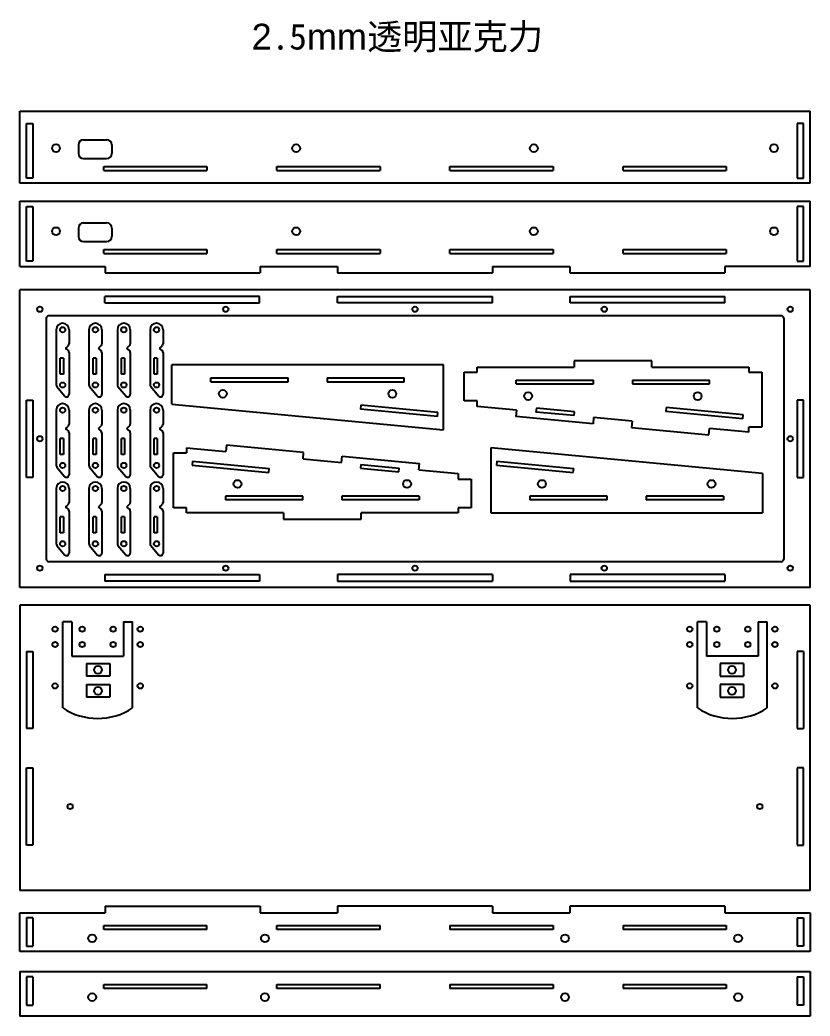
# Model space of a CAD drawing. Header units: millimetres. Extents: x 2233 to 2895, y 1862 to 2248.
# Drawn here: x 2233.4 to 2539.3, y 1862.4 to 2248.1 of the extents above; entities that cross this region are included whole.
import ezdxf

# ---------------------------------------------------------------- set-up
doc = ezdxf.new("R2010")
doc.units = ezdxf.units.MM
doc.styles.get("Standard").update_dxf_attribs({"font": 'arial.ttf'})

msp = doc.modelspace()

# ---------------------------------------------------------------- linework, layer by layer
for p, q in [((2233.36, 2184.88), (2233.36, 2212.83)), ((2233.36, 2212.83), (2539.31, 2212.83)), ((2539.31, 2184.88), (2539.31, 2212.83)), ((2235.86, 2186.88), (2235.86, 2208.08)), ((2235.86, 2208.08), (2238.36, 2208.08)), ((2238.36, 2208.08), (2238.36, 2186.88)), ((2536.81, 2208.08), (2534.31, 2208.08)), ((2534.31, 2208.08), (2534.31, 2186.88)), ((2536.81, 2186.88), (2536.81, 2208.08)), ((2265.88, 2189.88), (2265.88, 2191.38)), ((2265.88, 2191.38), (2305.78, 2191.38)), ((2305.78, 2191.38), (2305.78, 2189.88)), ((2332.88, 2189.88), (2332.88, 2191.38)), ((2332.88, 2191.38), (2372.78, 2191.38)), ((2372.78, 2191.38), (2372.78, 2189.88)), ((2399.88, 2189.88), (2399.88, 2191.38)), ((2399.88, 2191.38), (2439.78, 2191.38)), ((2439.78, 2191.38), (2439.78, 2189.88)), ((2466.88, 2189.88), (2466.88, 2191.38)), ((2466.88, 2191.38), (2506.78, 2191.38)), ((2506.78, 2191.38), (2506.78, 2189.88)), ((2539.31, 2184.88), (2233.36, 2184.88)), ((2238.36, 2186.88), (2235.86, 2186.88)), ((2534.31, 2186.88), (2536.81, 2186.88)), ((2233.36, 2152.71), (2233.36, 2177.91)), ((2233.36, 2177.91), (2539.31, 2177.91)), ((2235.86, 2154.71), (2235.86, 2175.91)), ((2235.86, 2175.91), (2238.36, 2175.91)), ((2238.36, 2175.91), (2238.36, 2154.71)), ((2536.81, 2175.91), (2534.31, 2175.91)), ((2534.31, 2175.91), (2534.31, 2154.71)), ((2536.81, 2154.71), (2536.81, 2175.91)), ((2539.31, 2152.71), (2539.31, 2177.91)), ((2265.88, 2157.71), (2265.88, 2159.21)), ((2265.88, 2159.21), (2305.78, 2159.21)), ((2305.78, 2159.21), (2305.78, 2157.71)), ((2332.88, 2157.71), (2332.88, 2159.21)), ((2332.88, 2159.21), (2372.78, 2159.21)), ((2372.78, 2159.21), (2372.78, 2157.71)), ((2399.88, 2157.71), (2399.88, 2159.21)), ((2399.88, 2159.21), (2439.78, 2159.21)), ((2439.78, 2159.21), (2439.78, 2157.71)), ((2466.88, 2157.71), (2466.88, 2159.21)), ((2466.88, 2159.21), (2506.78, 2159.21)), ((2506.78, 2159.21), (2506.78, 2157.71)), ((2233.36, 2152.71), (2266.33, 2152.71)), ((2238.36, 2154.71), (2235.86, 2154.71)), ((2266.33, 2152.71), (2266.33, 2150.21)), ((2326.33, 2152.71), (2326.33, 2150.21)), ((2356.33, 2152.71), (2356.33, 2150.21)), ((2416.33, 2152.71), (2416.33, 2150.21)), ((2446.33, 2152.71), (2446.33, 2150.21)), ((2506.33, 2152.71), (2506.33, 2150.21)), ((2539.31, 2152.71), (2506.33, 2152.71)), ((2534.31, 2154.71), (2536.81, 2154.71)), ((2233.36, 2028.36), (2233.36, 2143.61)), ((2539.31, 2143.61), (2233.36, 2143.61)), ((2266.23, 2138.61), (2266.23, 2141.11)), ((2326.13, 2138.61), (2326.13, 2141.11)), ((2356.38, 2138.61), (2356.38, 2141.11)), ((2416.28, 2138.61), (2416.28, 2141.11)), ((2446.38, 2138.61), (2446.38, 2141.11)), ((2506.28, 2138.61), (2506.28, 2141.11)), ((2539.31, 2028.36), (2539.31, 2143.61)), ((2528.11, 2133.61), (2244.56, 2133.61)), ((2292.12, 2099.37), (2292.12, 2114.57)), ((2397.37, 2114.57), (2292.12, 2114.57)), ((2397.37, 2089.37), (2397.37, 2114.57)), ((2447.97, 2116.2), (2447.97, 2113.7)), ((2477.97, 2113.7), (2477.97, 2116.2)), ((2405.34, 2111.7), (2410.34, 2111.7)), ((2405.34, 2100.67), (2405.34, 2111.7)), ((2515.59, 2111.7), (2520.59, 2111.7)), ((2520.59, 2111.7), (2520.59, 2090.5)), ((2307.3, 2108.07), (2307.3, 2109.57)), ((2337.2, 2108.07), (2337.2, 2109.57)), ((2352.3, 2109.57), (2352.3, 2108.07)), ((2382.2, 2108.07), (2382.2, 2109.57)), ((2425.52, 2107.2), (2425.52, 2108.7)), ((2455.42, 2107.2), (2455.42, 2108.7)), ((2470.52, 2108.7), (2470.52, 2107.2)), ((2500.42, 2107.2), (2500.42, 2108.7)), ((2235.86, 2100.93), (2238.36, 2100.93)), ((2235.86, 2071.03), (2235.86, 2100.93)), ((2238.36, 2100.93), (2238.36, 2071.03)), ((2292.12, 2099.37), (2397.37, 2089.37)), ((2365.41, 2098.94), (2365.27, 2097.44)), ((2410.34, 2100.67), (2405.34, 2100.67)), ((2536.81, 2100.93), (2534.31, 2100.93)), ((2534.31, 2100.93), (2534.31, 2071.03)), ((2536.81, 2071.03), (2536.81, 2100.93)), ((2395.04, 2094.62), (2395.18, 2096.11)), ((2425.63, 2097.05), (2425.4, 2094.56)), ((2433.32, 2097.82), (2433.17, 2096.33)), ((2448.01, 2094.92), (2448.15, 2096.41)), ((2483.63, 2098.06), (2483.49, 2096.57)), ((2513.26, 2093.74), (2513.4, 2095.24)), ((2455.5, 2094.21), (2455.26, 2091.72)), ((2470.43, 2092.79), (2470.2, 2090.3)), ((2500.06, 2087.46), (2500.3, 2089.95)), ((2520.59, 2090.5), (2515.59, 2090.5)), ((2313.35, 2083.52), (2313.11, 2081.03)), ((2292.82, 2080.48), (2297.82, 2080.48)), ((2292.82, 2059.28), (2292.82, 2080.48)), ((2342.98, 2078.19), (2343.21, 2080.68)), ((2357.91, 2076.77), (2358.15, 2079.26)), ((2415.67, 2082.48), (2415.67, 2057.28)), ((2520.92, 2072.48), (2415.67, 2082.48)), ((2300.15, 2077.24), (2300.01, 2075.74)), ((2365.4, 2076.06), (2365.26, 2074.57)), ((2387.78, 2073.94), (2388.01, 2076.42)), ((2418, 2077.24), (2417.86, 2075.74)), ((2329.78, 2072.92), (2329.92, 2074.41)), ((2380.09, 2073.16), (2380.24, 2074.65)), ((2447.62, 2072.92), (2447.77, 2074.41)), ((2520.92, 2072.48), (2520.92, 2057.28)), ((2238.36, 2071.03), (2235.86, 2071.03)), ((2403.07, 2070.31), (2408.07, 2070.31)), ((2408.07, 2070.31), (2408.07, 2059.28)), ((2534.31, 2071.03), (2536.81, 2071.03)), ((2312.99, 2063.78), (2312.99, 2062.28)), ((2342.89, 2062.28), (2342.89, 2063.78)), ((2357.99, 2063.78), (2357.99, 2062.28)), ((2387.89, 2063.78), (2387.89, 2062.28)), ((2430.84, 2063.78), (2430.84, 2062.28)), ((2460.74, 2062.28), (2460.74, 2063.78)), ((2475.84, 2063.78), (2475.84, 2062.28)), ((2505.74, 2063.78), (2505.74, 2062.28)), ((2297.82, 2059.28), (2292.82, 2059.28)), ((2335.44, 2057.28), (2335.44, 2054.78)), ((2365.44, 2054.78), (2365.44, 2057.28)), ((2408.07, 2059.28), (2403.07, 2059.28)), ((2415.67, 2057.28), (2520.92, 2057.28)), ((2528.11, 2038.36), (2244.56, 2038.36)), ((2266.23, 2033.36), (2266.23, 2030.86)), ((2326.13, 2033.36), (2326.13, 2030.86)), ((2356.38, 2033.36), (2356.38, 2030.86)), ((2416.28, 2033.36), (2416.28, 2030.86)), ((2446.38, 2033.36), (2446.38, 2030.86)), ((2506.28, 2033.36), (2506.28, 2030.86)), ((2539.31, 2028.36), (2233.36, 2028.36)), ((2539.31, 2021.55), (2233.36, 2021.55)), ((2233.36, 2021.55), (2233.36, 1911.02)), ((2539.31, 1911.02), (2539.31, 2021.55)), ((2249.96, 1981.77), (2249.96, 2015.03)), ((2253.46, 2015.03), (2249.96, 2015.03)), ((2273.46, 2015.03), (2276.96, 2015.03)), ((2276.96, 1981.77), (2276.96, 2015.03)), ((2495.71, 1981.77), (2495.71, 2015.03)), ((2499.21, 2015.03), (2495.71, 2015.03)), ((2519.21, 2015.03), (2522.71, 2015.03)), ((2522.71, 1981.77), (2522.71, 2015.03)), ((2235.86, 2003.63), (2238.36, 2003.63)), ((2235.86, 2003.63), (2235.86, 1973.73)), ((2238.36, 2003.63), (2238.36, 1973.73)), ((2536.81, 2003.63), (2534.31, 2003.63)), ((2534.31, 2003.63), (2534.31, 1973.73)), ((2536.81, 2003.63), (2536.81, 1973.73)), ((2253.46, 2001.77), (2273.46, 2001.77)), ((2519.21, 2001.77), (2499.21, 2001.77)), ((2238.36, 1973.73), (2235.86, 1973.73)), ((2534.31, 1973.73), (2536.81, 1973.73)), ((2235.86, 1958.53), (2238.36, 1958.53)), ((2235.86, 1928.63), (2235.86, 1958.53)), ((2238.36, 1958.53), (2238.36, 1928.63)), ((2536.81, 1958.53), (2534.31, 1958.53)), ((2534.31, 1958.53), (2534.31, 1928.63)), ((2536.81, 1928.63), (2536.81, 1958.53)), ((2238.36, 1928.63), (2235.86, 1928.63)), ((2534.31, 1928.63), (2536.81, 1928.63)), ((2539.31, 1911.02), (2233.36, 1911.02)), ((2233.36, 1902.47), (2266.33, 1902.47)), ((2233.36, 1887.49), (2233.36, 1902.47)), ((2266.33, 1904.97), (2266.33, 1902.47)), ((2266.33, 1904.97), (2326.33, 1904.97)), ((2326.33, 1904.97), (2326.33, 1902.47)), ((2326.33, 1902.47), (2356.33, 1902.47)), ((2416.33, 1904.97), (2356.33, 1904.97)), ((2356.33, 1904.97), (2356.33, 1902.47)), ((2416.33, 1904.97), (2416.33, 1902.47)), ((2416.33, 1902.47), (2446.33, 1902.47)), ((2506.33, 1904.97), (2446.33, 1904.97)), ((2446.33, 1904.97), (2446.33, 1902.47)), ((2506.33, 1904.97), (2506.33, 1902.47)), ((2506.33, 1902.47), (2539.31, 1902.47)), ((2539.31, 1902.47), (2539.31, 1887.49)), ((2238.36, 1900.47), (2235.86, 1900.47)), ((2235.86, 1900.47), (2235.86, 1889.44)), ((2238.36, 1900.47), (2238.36, 1889.44)), ((2534.31, 1900.47), (2534.31, 1889.44)), ((2534.31, 1900.47), (2536.81, 1900.47)), ((2536.81, 1900.47), (2536.81, 1889.44)), ((2265.88, 1895.97), (2265.88, 1897.47)), ((2305.78, 1895.97), (2305.78, 1897.47)), ((2332.88, 1895.97), (2332.88, 1897.47)), ((2372.78, 1895.97), (2372.78, 1897.47)), ((2399.88, 1897.47), (2399.88, 1895.97)), ((2439.78, 1897.47), (2439.78, 1895.97)), ((2466.88, 1897.47), (2466.88, 1895.97)), ((2506.78, 1897.47), (2506.78, 1895.97)), ((2539.31, 1887.49), (2233.36, 1887.49)), ((2235.86, 1889.44), (2238.36, 1889.44)), ((2536.81, 1889.44), (2534.31, 1889.44)), ((2233.36, 1879.67), (2233.36, 1862.43)), ((2233.36, 1879.67), (2539.31, 1879.67)), ((2539.31, 1879.67), (2539.31, 1862.43)), ((2238.36, 1877.67), (2235.86, 1877.67)), ((2235.86, 1877.67), (2235.86, 1866.64)), ((2238.36, 1877.67), (2238.36, 1866.64)), ((2265.88, 1873.17), (2265.88, 1874.67)), ((2305.78, 1873.17), (2305.78, 1874.67)), ((2332.88, 1873.17), (2332.88, 1874.67)), ((2372.78, 1873.17), (2372.78, 1874.67)), ((2399.88, 1874.67), (2399.88, 1873.17)), ((2439.78, 1874.67), (2439.78, 1873.17)), ((2466.88, 1874.67), (2466.88, 1873.17)), ((2506.78, 1874.67), (2506.78, 1873.17)), ((2534.31, 1877.67), (2534.31, 1866.64)), ((2534.31, 1877.67), (2536.81, 1877.67)), ((2536.81, 1877.67), (2536.81, 1866.64)), ((2235.86, 1866.64), (2238.36, 1866.64)), ((2536.81, 1866.64), (2534.31, 1866.64)), ((2539.31, 1862.43), (2233.36, 1862.43))]:
    msp.add_line(p, q)
at = {"linetype": 'Continuous'}
for p, q in [((2256, 2199.74), (2256, 2196.48)), ((2258, 2201.74), (2266.94, 2201.74)), ((2268.94, 2199.74), (2268.94, 2196.48)), ((2258, 2194.48), (2266.94, 2194.48)), ((2265.88, 2189.88), (2305.78, 2189.88)), ((2332.88, 2189.88), (2372.78, 2189.88)), ((2399.88, 2189.88), (2439.78, 2189.88)), ((2466.88, 2189.88), (2506.78, 2189.88)), ((2258, 2169.57), (2266.94, 2169.57)), ((2256, 2167.57), (2256, 2164.31)), ((2268.94, 2167.57), (2268.94, 2164.31)), ((2258, 2162.31), (2266.94, 2162.31)), ((2265.88, 2157.71), (2305.78, 2157.71)), ((2332.88, 2157.71), (2372.78, 2157.71)), ((2399.88, 2157.71), (2439.78, 2157.71)), ((2466.88, 2157.71), (2506.78, 2157.71)), ((2326.33, 2152.71), (2356.33, 2152.71)), ((2416.33, 2152.71), (2446.33, 2152.71)), ((2266.33, 2150.21), (2326.33, 2150.21)), ((2356.33, 2150.21), (2416.33, 2150.21)), ((2446.33, 2150.21), (2506.33, 2150.21)), ((2326.13, 2141.11), (2266.23, 2141.11)), ((2356.38, 2141.11), (2416.28, 2141.11)), ((2446.38, 2141.11), (2506.28, 2141.11)), ((2266.23, 2138.61), (2326.13, 2138.61)), ((2416.28, 2138.61), (2356.38, 2138.61)), ((2506.28, 2138.61), (2446.38, 2138.61)), ((2243.56, 2132.61), (2243.56, 2039.36)), ((2529.11, 2132.61), (2529.11, 2039.36)), ((2247.4, 2128.19), (2247.4, 2106.79)), ((2252.4, 2128.19), (2252.4, 2122.78)), ((2260.08, 2128.19), (2260.08, 2106.79)), ((2265.08, 2128.19), (2265.08, 2122.78)), ((2271.08, 2128.19), (2271.08, 2106.79)), ((2276.08, 2128.19), (2276.08, 2122.78)), ((2283.76, 2128.19), (2283.76, 2106.79)), ((2288.76, 2128.19), (2288.76, 2122.78)), ((2251.65, 2121.58), (2252.14, 2122.11)), ((2264.33, 2121.58), (2264.82, 2122.11)), ((2275.33, 2121.58), (2275.81, 2122.11)), ((2288.01, 2121.58), (2288.49, 2122.11)), ((2252.08, 2120.12), (2251.62, 2120.54)), ((2252.4, 2119.38), (2252.4, 2103.19)), ((2264.76, 2120.12), (2264.3, 2120.54)), ((2265.08, 2119.38), (2265.08, 2103.19)), ((2275.75, 2120.12), (2275.29, 2120.54)), ((2276.08, 2119.38), (2276.08, 2103.19)), ((2288.43, 2120.12), (2287.97, 2120.54)), ((2288.76, 2119.38), (2288.76, 2103.19)), ((2249, 2111), (2249, 2117.2)), ((2250.2, 2117.2), (2249, 2117.2)), ((2250.2, 2117.2), (2250.2, 2111)), ((2261.68, 2111), (2261.68, 2117.2)), ((2262.88, 2117.2), (2261.68, 2117.2)), ((2262.88, 2117.2), (2262.88, 2111)), ((2272.68, 2111), (2272.68, 2117.2)), ((2273.88, 2117.2), (2272.68, 2117.2)), ((2273.88, 2117.2), (2273.88, 2111)), ((2285.36, 2111), (2285.36, 2117.2)), ((2286.56, 2117.2), (2285.36, 2117.2)), ((2286.56, 2117.2), (2286.56, 2111)), ((2477.97, 2116.2), (2447.97, 2116.2)), ((2250.2, 2111), (2249, 2111)), ((2262.88, 2111), (2261.68, 2111)), ((2273.88, 2111), (2272.68, 2111)), ((2286.56, 2111), (2285.36, 2111)), ((2410.34, 2113.7), (2447.97, 2113.7)), ((2410.34, 2111.7), (2410.34, 2113.7)), ((2477.97, 2113.7), (2515.59, 2113.7)), ((2515.59, 2113.7), (2515.59, 2111.7)), ((2247.63, 2106.15), (2250.63, 2102.55)), ((2260.31, 2106.15), (2263.31, 2102.55)), ((2271.31, 2106.15), (2274.31, 2102.55)), ((2283.99, 2106.15), (2286.99, 2102.55)), ((2307.3, 2109.57), (2337.2, 2109.57)), ((2307.3, 2108.07), (2337.2, 2108.07)), ((2352.3, 2109.57), (2382.2, 2109.57)), ((2352.3, 2108.07), (2382.2, 2108.07)), ((2425.52, 2108.7), (2455.42, 2108.7)), ((2425.52, 2107.2), (2455.42, 2107.2)), ((2470.52, 2108.7), (2500.42, 2108.7)), ((2470.52, 2107.2), (2500.42, 2107.2)), ((2395.18, 2096.11), (2365.41, 2098.94)), ((2410.34, 2098.5), (2410.34, 2100.67)), ((2425.63, 2097.05), (2410.34, 2098.5)), ((2247.4, 2097.07), (2247.4, 2075.67)), ((2252.4, 2097.07), (2252.4, 2091.66)), ((2260.08, 2097.07), (2260.08, 2075.67)), ((2265.08, 2097.07), (2265.08, 2091.66)), ((2271.08, 2097.07), (2271.08, 2075.67)), ((2276.08, 2097.07), (2276.08, 2091.66)), ((2283.76, 2097.07), (2283.76, 2075.67)), ((2288.76, 2097.07), (2288.76, 2091.66)), ((2395.04, 2094.62), (2365.27, 2097.44)), ((2455.26, 2091.72), (2425.4, 2094.56)), ((2448.01, 2094.92), (2433.17, 2096.33)), ((2448.15, 2096.41), (2433.32, 2097.82)), ((2513.26, 2093.74), (2483.49, 2096.57)), ((2513.4, 2095.24), (2483.63, 2098.06)), ((2251.65, 2090.45), (2252.14, 2090.98)), ((2264.33, 2090.45), (2264.82, 2090.98)), ((2275.33, 2090.45), (2275.81, 2090.98)), ((2288.01, 2090.45), (2288.49, 2090.98)), ((2470.43, 2092.79), (2455.5, 2094.21)), ((2252.08, 2088.99), (2251.62, 2089.41)), ((2252.4, 2088.25), (2252.4, 2072.06)), ((2264.76, 2088.99), (2264.3, 2089.41)), ((2265.08, 2088.25), (2265.08, 2072.06)), ((2275.75, 2088.99), (2275.29, 2089.41)), ((2276.08, 2088.25), (2276.08, 2072.06)), ((2288.43, 2088.99), (2287.97, 2089.41)), ((2288.76, 2088.25), (2288.76, 2072.06)), ((2470.2, 2090.3), (2500.06, 2087.46)), ((2515.59, 2088.5), (2500.3, 2089.95)), ((2515.59, 2088.5), (2515.59, 2090.5)), ((2249, 2079.87), (2249, 2086.07)), ((2250.2, 2086.07), (2249, 2086.07)), ((2250.2, 2086.07), (2250.2, 2079.87)), ((2261.68, 2079.87), (2261.68, 2086.07)), ((2262.88, 2086.07), (2261.68, 2086.07)), ((2262.88, 2086.07), (2262.88, 2079.87)), ((2272.68, 2079.87), (2272.68, 2086.07)), ((2273.88, 2086.07), (2272.68, 2086.07)), ((2273.88, 2086.07), (2273.88, 2079.87)), ((2285.36, 2079.87), (2285.36, 2086.07)), ((2286.56, 2086.07), (2285.36, 2086.07)), ((2286.56, 2086.07), (2286.56, 2079.87)), ((2343.21, 2080.68), (2313.35, 2083.52)), ((2250.2, 2079.87), (2249, 2079.87)), ((2262.88, 2079.87), (2261.68, 2079.87)), ((2273.88, 2079.87), (2272.68, 2079.87)), ((2286.56, 2079.87), (2285.36, 2079.87)), ((2297.82, 2082.48), (2313.11, 2081.03)), ((2297.82, 2082.48), (2297.82, 2080.48)), ((2358.15, 2079.26), (2388.01, 2076.42)), ((2300.01, 2075.74), (2329.78, 2072.92)), ((2300.15, 2077.24), (2329.92, 2074.41)), ((2342.98, 2078.19), (2357.91, 2076.77)), ((2365.4, 2076.06), (2380.24, 2074.65)), ((2417.86, 2075.74), (2447.62, 2072.92)), ((2418, 2077.24), (2447.77, 2074.41)), ((2247.63, 2075.03), (2250.63, 2071.42)), ((2260.31, 2075.03), (2263.31, 2071.42)), ((2271.31, 2075.03), (2274.31, 2071.42)), ((2283.99, 2075.03), (2286.99, 2071.42)), ((2365.26, 2074.57), (2380.09, 2073.16)), ((2387.78, 2073.94), (2403.07, 2072.48)), ((2403.07, 2072.48), (2403.07, 2070.31)), ((2247.4, 2066.73), (2247.4, 2045.33)), ((2252.4, 2066.73), (2252.4, 2061.32)), ((2260.08, 2066.73), (2260.08, 2045.33)), ((2265.08, 2066.73), (2265.08, 2061.32)), ((2271.08, 2066.73), (2271.08, 2045.33)), ((2276.08, 2066.73), (2276.08, 2061.32)), ((2283.76, 2066.73), (2283.76, 2045.33)), ((2288.76, 2066.73), (2288.76, 2061.32)), ((2342.89, 2063.78), (2312.99, 2063.78)), ((2387.89, 2063.78), (2357.99, 2063.78)), ((2460.74, 2063.78), (2430.84, 2063.78)), ((2505.74, 2063.78), (2475.84, 2063.78)), ((2251.65, 2060.11), (2252.14, 2060.64)), ((2264.33, 2060.11), (2264.82, 2060.64)), ((2275.33, 2060.11), (2275.81, 2060.64)), ((2288.01, 2060.11), (2288.49, 2060.64)), ((2342.89, 2062.28), (2312.99, 2062.28)), ((2387.89, 2062.28), (2357.99, 2062.28)), ((2460.74, 2062.28), (2430.84, 2062.28)), ((2505.74, 2062.28), (2475.84, 2062.28)), ((2252.08, 2058.65), (2251.62, 2059.07)), ((2252.4, 2057.91), (2252.4, 2041.73)), ((2264.76, 2058.65), (2264.3, 2059.07)), ((2265.08, 2057.91), (2265.08, 2041.73)), ((2275.75, 2058.65), (2275.29, 2059.07)), ((2276.08, 2057.91), (2276.08, 2041.73)), ((2288.43, 2058.65), (2287.97, 2059.07)), ((2288.76, 2057.91), (2288.76, 2041.73)), ((2297.82, 2057.28), (2297.82, 2059.28)), ((2335.44, 2057.28), (2297.82, 2057.28)), ((2403.07, 2057.28), (2365.44, 2057.28)), ((2403.07, 2059.28), (2403.07, 2057.28)), ((2249, 2049.53), (2249, 2055.73)), ((2250.2, 2055.73), (2249, 2055.73)), ((2250.2, 2055.73), (2250.2, 2049.53)), ((2261.68, 2049.53), (2261.68, 2055.73)), ((2262.88, 2055.73), (2261.68, 2055.73)), ((2262.88, 2055.73), (2262.88, 2049.53)), ((2272.68, 2049.53), (2272.68, 2055.73)), ((2273.88, 2055.73), (2272.68, 2055.73)), ((2273.88, 2055.73), (2273.88, 2049.53)), ((2285.36, 2049.53), (2285.36, 2055.73)), ((2286.56, 2055.73), (2285.36, 2055.73)), ((2286.56, 2055.73), (2286.56, 2049.53)), ((2335.44, 2054.78), (2365.44, 2054.78)), ((2250.2, 2049.53), (2249, 2049.53)), ((2262.88, 2049.53), (2261.68, 2049.53)), ((2273.88, 2049.53), (2272.68, 2049.53)), ((2286.56, 2049.53), (2285.36, 2049.53)), ((2247.63, 2044.69), (2250.63, 2041.09)), ((2260.31, 2044.69), (2263.31, 2041.09)), ((2271.31, 2044.69), (2274.31, 2041.09)), ((2283.99, 2044.69), (2286.99, 2041.09)), ((2266.23, 2033.36), (2326.13, 2033.36)), ((2416.28, 2033.36), (2356.38, 2033.36)), ((2506.28, 2033.36), (2446.38, 2033.36)), ((2326.13, 2030.86), (2266.23, 2030.86)), ((2356.38, 2030.86), (2416.28, 2030.86)), ((2446.38, 2030.86), (2506.28, 2030.86)), ((2253.46, 2015.03), (2253.46, 2001.77)), ((2273.46, 2015.03), (2273.46, 2001.77)), ((2499.21, 2015.03), (2499.21, 2001.77)), ((2519.21, 2015.03), (2519.21, 2001.77)), ((2259.11, 1999), (2259.11, 1994)), ((2259.11, 1999), (2268.11, 1999)), ((2268.11, 1999), (2268.11, 1994)), ((2504.55, 1999), (2504.55, 1994)), ((2513.55, 1999), (2504.55, 1999)), ((2513.55, 1999), (2513.55, 1994)), ((2268.11, 1994), (2259.11, 1994)), ((2259.11, 1990.87), (2259.11, 1985.87)), ((2259.11, 1990.87), (2268.11, 1990.87)), ((2268.11, 1990.87), (2268.11, 1985.87)), ((2504.55, 1994), (2513.55, 1994)), ((2504.55, 1990.87), (2504.55, 1985.87)), ((2513.55, 1990.87), (2504.55, 1990.87)), ((2513.55, 1990.87), (2513.55, 1985.87)), ((2268.11, 1985.87), (2259.11, 1985.87)), ((2504.55, 1985.87), (2513.55, 1985.87)), ((2265.88, 1897.47), (2305.78, 1897.47)), ((2305.78, 1895.97), (2265.88, 1895.97)), ((2332.88, 1897.47), (2372.78, 1897.47)), ((2372.78, 1895.97), (2332.88, 1895.97)), ((2399.88, 1897.47), (2439.78, 1897.47)), ((2439.78, 1895.97), (2399.88, 1895.97)), ((2466.88, 1897.47), (2506.78, 1897.47)), ((2506.78, 1895.97), (2466.88, 1895.97)), ((2265.88, 1874.67), (2305.78, 1874.67)), ((2332.88, 1874.67), (2372.78, 1874.67)), ((2399.88, 1874.67), (2439.78, 1874.67)), ((2466.88, 1874.67), (2506.78, 1874.67)), ((2305.78, 1873.17), (2265.88, 1873.17)), ((2372.78, 1873.17), (2332.88, 1873.17)), ((2439.78, 1873.17), (2399.88, 1873.17)), ((2506.78, 1873.17), (2466.88, 1873.17))]:
    msp.add_line(p, q, dxfattribs=at)
for centre, radius in [((2247.33, 2198.48), 1.52), ((2340.33, 2198.48), 1.52), ((2432.33, 2198.48), 1.52), ((2525.33, 2198.48), 1.52), ((2247.33, 2166.31), 1.52), ((2340.33, 2166.31), 1.52), ((2432.33, 2166.31), 1.52), ((2525.33, 2166.31), 1.52), ((2241.06, 2136.11), 1.02), ((2313.06, 2136.11), 1.02), ((2386.33, 2136.11), 1.02), ((2459.61, 2136.11), 1.02), ((2531.61, 2136.11), 1.02), ((2249.9, 2128.19), 1.02), ((2262.58, 2128.19), 1.02), ((2273.58, 2128.19), 1.02), ((2286.26, 2128.19), 1.02), ((2249.9, 2106.79), 1.02), ((2262.58, 2106.79), 1.02), ((2273.58, 2106.79), 1.02), ((2286.26, 2106.79), 1.02), ((2311.92, 2103.38), 1.52), ((2377.57, 2103.38), 1.52), ((2430.14, 2102.5), 1.52), ((2495.79, 2102.5), 1.52), ((2249.9, 2097.07), 1.02), ((2262.58, 2097.07), 1.02), ((2273.58, 2097.07), 1.02), ((2286.26, 2097.07), 1.02), ((2241.06, 2085.98), 1.02), ((2531.61, 2085.98), 1.02), ((2249.9, 2075.67), 1.02), ((2262.58, 2075.67), 1.02), ((2273.58, 2075.67), 1.02), ((2286.26, 2075.67), 1.02), ((2249.9, 2066.73), 1.02), ((2262.58, 2066.73), 1.02), ((2273.58, 2066.73), 1.02), ((2286.26, 2066.73), 1.02), ((2317.62, 2068.48), 1.52), ((2383.27, 2068.48), 1.52), ((2435.47, 2068.48), 1.52), ((2501.12, 2068.48), 1.52), ((2249.9, 2045.33), 1.02), ((2262.58, 2045.33), 1.02), ((2273.58, 2045.33), 1.02), ((2286.26, 2045.33), 1.02), ((2241.06, 2035.86), 1.02), ((2313.06, 2035.86), 1.02), ((2386.33, 2035.86), 1.02), ((2459.61, 2035.86), 1.02), ((2531.61, 2035.86), 1.02), ((2246.96, 2012.22), 1.02), ((2257.46, 2012.22), 1.02), ((2269.46, 2012.22), 1.02), ((2279.96, 2012.22), 1.02), ((2492.71, 2012.22), 1.02), ((2503.21, 2012.22), 1.02), ((2515.21, 2012.22), 1.02), ((2525.71, 2012.22), 1.02), ((2246.96, 2006.32), 1.02), ((2257.46, 2006.32), 1.02), ((2269.46, 2006.32), 1.02), ((2279.96, 2006.32), 1.02), ((2492.71, 2006.32), 1.02), ((2503.21, 2006.32), 1.02), ((2515.21, 2006.32), 1.02), ((2525.71, 2006.32), 1.02), ((2263.61, 1996.5), 1.5), ((2509.05, 1996.5), 1.5), ((2246.96, 1990.27), 1.02), ((2279.96, 1990.27), 1.02), ((2492.71, 1990.27), 1.02), ((2525.71, 1990.27), 1.02), ((2263.61, 1988.37), 1.5), ((2509.05, 1988.37), 1.5), ((2252.81, 1943.58), 1.02), ((2519.86, 1943.58), 1.02), ((2261.33, 1892.55), 1.52), ((2328.23, 1892.55), 1.52), ((2444.43, 1892.55), 1.52), ((2511.43, 1892.55), 1.52), ((2261.33, 1869.75), 1.52), ((2328.23, 1869.75), 1.52), ((2444.43, 1869.75), 1.52), ((2511.43, 1869.75), 1.52)]:
    msp.add_circle(centre, radius, dxfattribs=at)
for centre, radius, start, end in [((2258, 2199.74), 2, 90, 180), ((2266.94, 2199.74), 2, 0, 90), ((2258, 2196.48), 2, 180, 270), ((2266.94, 2196.48), 2, 270, 0), ((2258, 2167.57), 2, 90, 180), ((2266.94, 2167.57), 2, 0, 90), ((2258, 2164.31), 2, 180, 270), ((2266.94, 2164.31), 2, 270, 0), ((2244.56, 2132.61), 1, 90, 180), ((2528.11, 2132.61), 1, 0, 90), ((2249.9, 2128.19), 2.5, 0, 180), ((2262.58, 2128.19), 2.5, 0, 180), ((2273.58, 2128.19), 2.5, 0, 180), ((2286.26, 2128.19), 2.5, 0, 180), ((2250.91, 2122.25), 1, 293.6378, 317.5119), ((2251.4, 2122.78), 1, 317.5119, 0), ((2263.59, 2122.25), 1, 293.6378, 317.5119), ((2264.08, 2122.78), 1, 317.5119, 0), ((2274.59, 2122.25), 1, 293.6378, 317.5119), ((2275.08, 2122.78), 1, 317.5119, 0), ((2287.27, 2122.25), 1, 293.6378, 317.5119), ((2287.76, 2122.78), 1, 317.5119, 0), ((2251.45, 2121.03), 0.331, 113.6378, 247.6383), ((2250.94, 2119.8), 1, 47.5119, 67.6383), ((2251.4, 2119.38), 1, 0, 47.5119), ((2264.13, 2121.03), 0.331, 113.6378, 247.6383), ((2263.62, 2119.8), 1, 47.5119, 67.6383), ((2264.08, 2119.38), 1, 0, 47.5119), ((2275.12, 2121.03), 0.331, 113.6378, 247.6383), ((2274.62, 2119.8), 1, 47.5119, 67.6383), ((2275.08, 2119.38), 1, 0, 47.5119), ((2287.8, 2121.03), 0.331, 113.6378, 247.6383), ((2287.3, 2119.8), 1, 47.5119, 67.6383), ((2287.76, 2119.38), 1, 0, 47.5119), ((2248.4, 2106.79), 1, 180, 219.7926), ((2261.08, 2106.79), 1, 180, 219.7926), ((2272.08, 2106.79), 1, 180, 219.7926), ((2284.76, 2106.79), 1, 180, 219.7926), ((2251.4, 2103.19), 1, 219.7926, 0), ((2264.08, 2103.19), 1, 219.7926, 0), ((2275.08, 2103.19), 1, 219.7926, 0), ((2287.76, 2103.19), 1, 219.7926, 0), ((2249.9, 2097.07), 2.5, 0, 180), ((2262.58, 2097.07), 2.5, 0, 180), ((2273.58, 2097.07), 2.5, 0, 180), ((2286.26, 2097.07), 2.5, 0, 180), ((2251.4, 2091.66), 1, 317.5119, 0), ((2264.08, 2091.66), 1, 317.5119, 0), ((2275.08, 2091.66), 1, 317.5119, 0), ((2287.76, 2091.66), 1, 317.5119, 0), ((2251.45, 2089.9), 0.331, 113.6378, 247.6383), ((2250.91, 2091.12), 1, 293.6378, 317.5119), ((2250.94, 2088.67), 1, 47.5119, 67.6383), ((2251.4, 2088.25), 1, 0, 47.5119), ((2264.13, 2089.9), 0.331, 113.6378, 247.6383), ((2263.59, 2091.12), 1, 293.6378, 317.5119), ((2263.62, 2088.67), 1, 47.5119, 67.6383), ((2264.08, 2088.25), 1, 0, 47.5119), ((2275.12, 2089.9), 0.331, 113.6378, 247.6383), ((2274.59, 2091.12), 1, 293.6378, 317.5119), ((2274.62, 2088.67), 1, 47.5119, 67.6383), ((2275.08, 2088.25), 1, 0, 47.5119), ((2287.8, 2089.9), 0.331, 113.6378, 247.6383), ((2287.27, 2091.12), 1, 293.6378, 317.5119), ((2287.3, 2088.67), 1, 47.5119, 67.6383), ((2287.76, 2088.25), 1, 0, 47.5119), ((2248.4, 2075.67), 1, 180, 219.7926), ((2261.08, 2075.67), 1, 180, 219.7926), ((2272.08, 2075.67), 1, 180, 219.7926), ((2284.76, 2075.67), 1, 180, 219.7926), ((2251.4, 2072.06), 1, 219.7926, 0), ((2264.08, 2072.06), 1, 219.7926, 0), ((2275.08, 2072.06), 1, 219.7926, 0), ((2287.76, 2072.06), 1, 219.7926, 0), ((2249.9, 2066.73), 2.5, 0, 180), ((2262.58, 2066.73), 2.5, 0, 180), ((2273.58, 2066.73), 2.5, 0, 180), ((2286.26, 2066.73), 2.5, 0, 180), ((2251.45, 2059.57), 0.331, 113.6378, 247.6383), ((2250.91, 2060.78), 1, 293.6378, 317.5119), ((2251.4, 2061.32), 1, 317.5119, 0), ((2264.13, 2059.57), 0.331, 113.6378, 247.6383), ((2263.59, 2060.78), 1, 293.6378, 317.5119), ((2264.08, 2061.32), 1, 317.5119, 0), ((2275.12, 2059.57), 0.331, 113.6378, 247.6383), ((2274.59, 2060.78), 1, 293.6378, 317.5119), ((2275.08, 2061.32), 1, 317.5119, 0), ((2287.8, 2059.57), 0.331, 113.6378, 247.6383), ((2287.27, 2060.78), 1, 293.6378, 317.5119), ((2287.76, 2061.32), 1, 317.5119, 0), ((2250.94, 2058.33), 1, 47.5119, 67.6383), ((2251.4, 2057.91), 1, 0, 47.5119), ((2263.62, 2058.33), 1, 47.5119, 67.6383), ((2264.08, 2057.91), 1, 0, 47.5119), ((2274.62, 2058.33), 1, 47.5119, 67.6383), ((2275.08, 2057.91), 1, 0, 47.5119), ((2287.3, 2058.33), 1, 47.5119, 67.6383), ((2287.76, 2057.91), 1, 0, 47.5119), ((2248.4, 2045.33), 1, 180, 219.7926), ((2261.08, 2045.33), 1, 180, 219.7926), ((2272.08, 2045.33), 1, 180, 219.7926), ((2284.76, 2045.33), 1, 180, 219.7926), ((2251.4, 2041.73), 1, 219.7926, 0), ((2264.08, 2041.73), 1, 219.7926, 0), ((2275.08, 2041.73), 1, 219.7926, 0), ((2287.76, 2041.73), 1, 219.7926, 0), ((2244.56, 2039.36), 1, 180, 270), ((2528.11, 2039.36), 1, 270, 0)]:
    msp.add_arc(centre, radius, start, end, dxfattribs=at)
for centre in [(2263.46, 2001.89), (2509.21, 2001.89)]:
    msp.add_arc(centre, 24.23, 236.1395, 303.8605)

# ---------------------------------------------------------------- texts
at = {"linetype": 'Continuous', "insert": (2323.08, 2246.68), "char_height": 10, "attachment_point": 1}
msp.add_mtext_dynamic_manual_height_columns('2{\\fSimSun|b0|i0|c134|p2;.5}mm{\\fSimSun|b0|i0|c134|p2;透明亚克力}', width=144.9219, gutter_width=50, heights=[0], dxfattribs=at)

doc.saveas('drawing.dxf')
